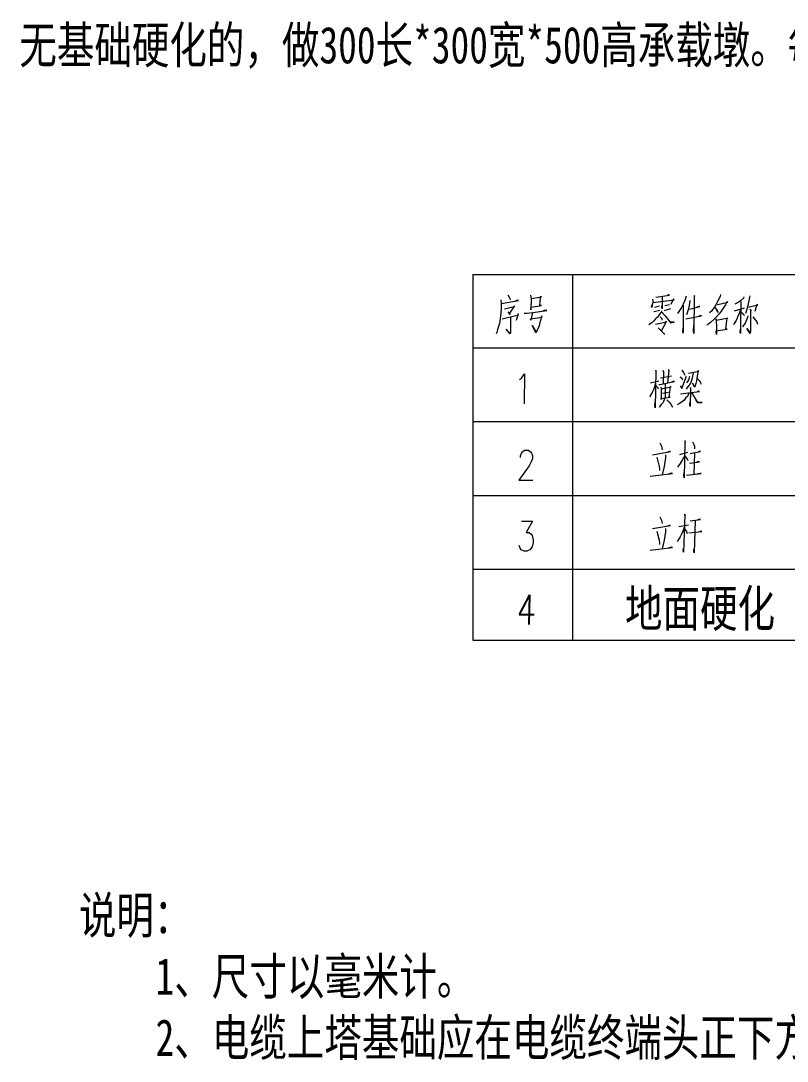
# Model space of a CAD drawing. Header units: inches. Extents: x -113 to 2477, y -497 to 443.
# Drawn here: x 595 to 647.3, y -423.3 to -352.4 of the extents above; entities that cross this region are included whole.
import ezdxf

# ---------------------------------------------------------------- set-up
doc = ezdxf.new("R2010")
doc.units = ezdxf.units.IN
doc.header["$MEASUREMENT"] = 0
doc.styles.add('宋体', font='', dxfattribs={"width": 0.75})
doc.styles.get('宋体').set_extended_font_data('SimSun')

msp = doc.modelspace()

# ---------------------------------------------------------------- linework, layer by layer
at = {"color": 0, "lineweight": 0}
for p, q in [((625.856, -369.703), (684.703, -369.703)), ((625.856, -369.703), (684.703, -369.703)), ((625.856, -369.703), (625.856, -394.637)), ((632.637, -369.703), (632.637, -394.637)), ((627.758, -371.432), (627.786, -371.689)), ((627.8, -371.689), (628.957, -371.474)), ((628.231, -371.09), (628.333, -371.259)), ((628.333, -371.259), (628.375, -371.347)), ((628.375, -371.347), (628.389, -371.432)), ((628.897, -371.453), (628.763, -371.516)), ((628.957, -371.474), (628.897, -371.453)), ((629.776, -371.111), (629.832, -371.368)), ((629.832, -371.368), (629.818, -372.116)), ((630.404, -371.28), (629.832, -371.368)), ((630.51, -371.259), (630.404, -371.28)), ((630.425, -371.816), (630.464, -371.28)), ((630.464, -371.28), (630.478, -371.195)), ((630.478, -371.195), (630.51, -371.259)), ((638.108, -371.389), (638.119, -371.559)), ((638.133, -371.626), (639.576, -371.432)), ((638.334, -371.259), (639.269, -371.111)), ((638.758, -371.195), (638.758, -372.053)), ((639.195, -371.09), (639.117, -371.132)), ((639.269, -371.111), (639.195, -371.09)), ((639.534, -371.368), (639.361, -371.753)), ((639.576, -371.432), (639.534, -371.368)), ((640.313, -371.474), (640.204, -371.732)), ((640.391, -371.195), (640.313, -371.474)), ((640.641, -371.474), (640.592, -371.816)), ((640.948, -371.153), (640.917, -373.725)), ((640.934, -371.111), (640.976, -371.195)), ((640.976, -371.195), (640.948, -371.153)), ((642.719, -371.217), (642.532, -371.559)), ((642.737, -371.068), (642.719, -371.217)), ((644.109, -371.495), (643.894, -371.647)), ((644.307, -371.326), (644.109, -371.495)), ((644.338, -371.238), (644.307, -371.326)), ((644.712, -371.259), (644.631, -371.71)), ((644.73, -371.153), (644.712, -371.259)), ((627.779, -372.031), (627.758, -372.331)), ((627.786, -371.689), (627.779, -371.989)), ((627.779, -371.989), (627.779, -372.031)), ((628.005, -372.053), (628.696, -371.883)), ((628.4, -372.441), (628.255, -372.247)), ((628.696, -371.837), (628.358, -372.352)), ((628.696, -371.883), (628.696, -371.837)), ((629.818, -372.116), (629.822, -371.926)), ((629.822, -371.926), (630.545, -371.816)), ((629.935, -372.31), (630.898, -372.162)), ((630.545, -371.816), (630.425, -371.816)), ((630.792, -372.141), (630.644, -372.183)), ((630.898, -372.162), (630.792, -372.141)), ((638.038, -371.883), (638.119, -371.689)), ((638.052, -371.968), (638.038, -371.883)), ((638.101, -371.689), (638.052, -371.968)), ((638.119, -371.559), (638.101, -371.689)), ((638.119, -371.626), (638.133, -371.626)), ((638.182, -372.225), (638.214, -372.225)), ((638.214, -372.225), (638.592, -372.141)), ((638.25, -371.926), (638.581, -371.837)), ((638.726, -372.183), (638.694, -372.268)), ((638.743, -371.947), (638.761, -371.795)), ((638.758, -372.053), (638.743, -371.947)), ((638.92, -372.162), (639.343, -372.031)), ((638.941, -371.816), (639.258, -371.753)), ((639.953, -372.162), (639.862, -372.289)), ((640.077, -371.968), (639.953, -372.162)), ((640.204, -371.732), (640.077, -371.968)), ((640.2, -371.795), (640.193, -373.083)), ((640.525, -372.116), (640.461, -372.331)), ((640.592, -371.816), (640.525, -372.116)), ((640.631, -372.074), (641.326, -371.883)), ((641.252, -371.883), (641.128, -371.947)), ((641.326, -371.883), (641.252, -371.883)), ((642.144, -372.183), (641.992, -372.331)), ((642.299, -371.968), (642.144, -372.183)), ((642.423, -371.774), (642.299, -371.968)), ((642.345, -371.968), (642.373, -371.989)), ((642.373, -371.989), (642.536, -372.183)), ((642.532, -371.559), (642.423, -371.774)), ((642.55, -372.289), (642.49, -372.141)), ((642.515, -371.732), (642.557, -371.753)), ((642.536, -372.183), (642.55, -372.289)), ((642.557, -371.753), (643.238, -371.605)), ((642.79, -372.204), (642.638, -372.395)), ((642.927, -372.01), (642.79, -372.204)), ((643.068, -371.774), (642.927, -372.01)), ((643.192, -371.559), (643.068, -371.774)), ((643.238, -371.605), (643.192, -371.559)), ((643.693, -372.183), (644.384, -371.989)), ((643.894, -371.647), (643.714, -371.732)), ((644.113, -372.095), (644.017, -372.374)), ((644.123, -371.559), (644.109, -373.252)), ((644.127, -372.247), (644.317, -372.419)), ((644.564, -372.01), (644.451, -372.374)), ((644.631, -371.71), (644.564, -372.01)), ((644.596, -371.926), (645.273, -371.774)), ((644.744, -372.074), (644.818, -372.183)), ((644.786, -372.162), (644.783, -373.298)), ((644.818, -372.183), (644.786, -372.162)), ((645.213, -371.753), (645.072, -372.225)), ((645.273, -371.774), (645.213, -371.753)), ((627.723, -372.741), (627.67, -373.04)), ((627.758, -372.331), (627.723, -372.741)), ((627.857, -372.741), (628.957, -372.462)), ((628.358, -372.352), (628.4, -372.441)), ((628.414, -372.61), (628.414, -373.404)), ((628.943, -372.395), (628.816, -372.846)), ((628.957, -372.462), (628.943, -372.395)), ((629.349, -372.352), (629.543, -372.352)), ((629.543, -372.352), (629.935, -372.31)), ((629.776, -372.741), (630.573, -372.61)), ((629.804, -372.825), (629.776, -372.741)), ((629.92, -372.31), (629.804, -372.825)), ((630.531, -372.61), (630.432, -372.973)), ((630.573, -372.61), (630.531, -372.525)), ((630.531, -372.525), (630.531, -372.61)), ((638.186, -372.868), (638.066, -372.998)), ((638.309, -372.741), (638.186, -372.868)), ((638.415, -372.631), (638.309, -372.741)), ((638.317, -373.104), (639.057, -372.931)), ((638.433, -372.61), (638.415, -372.631)), ((638.553, -372.462), (638.433, -372.61)), ((638.694, -372.268), (638.553, -372.462)), ((638.627, -372.589), (638.729, -372.719)), ((638.729, -372.719), (638.743, -372.825)), ((638.736, -372.268), (638.973, -372.525)), ((638.973, -372.525), (639.149, -372.762)), ((639.026, -372.889), (638.98, -373.019)), ((639.057, -372.931), (639.026, -372.889)), ((639.149, -372.762), (639.34, -372.998)), ((639.34, -372.952), (639.223, -372.846)), ((639.34, -372.998), (639.579, -372.952)), ((639.579, -372.952), (639.34, -372.952)), ((639.862, -372.289), (639.802, -372.374)), ((640.38, -372.741), (641.449, -372.525)), ((640.461, -372.331), (640.416, -372.462)), ((641.375, -372.504), (641.238, -372.568)), ((641.449, -372.525), (641.375, -372.504)), ((642.088, -372.952), (642.056, -372.973)), ((642.285, -372.783), (642.088, -372.952)), ((642.469, -372.589), (642.285, -372.783)), ((642.405, -372.741), (642.433, -372.804)), ((642.433, -372.804), (642.455, -373.34)), ((643.171, -372.719), (642.448, -372.846)), ((642.638, -372.395), (642.469, -372.589)), ((643.1, -373.446), (643.188, -372.652)), ((643.217, -372.698), (643.171, -372.719)), ((643.188, -372.652), (643.217, -372.698)), ((643.816, -372.846), (643.721, -372.973)), ((643.908, -372.61), (643.816, -372.846)), ((644.017, -372.374), (643.908, -372.61)), ((644.317, -372.419), (644.36, -372.504)), ((644.585, -372.631), (644.413, -373.019)), ((644.6, -372.525), (644.585, -372.631)), ((644.945, -372.589), (645.21, -372.931)), ((645.21, -372.931), (645.252, -373.104)), ((627.479, -373.64), (627.433, -373.746)), ((627.543, -373.467), (627.479, -373.64)), ((627.606, -373.252), (627.543, -373.467)), ((627.67, -373.04), (627.606, -373.252)), ((628.393, -373.746), (628.128, -373.446)), ((628.128, -373.446), (628.379, -373.704)), ((628.411, -373.64), (628.393, -373.746)), ((628.414, -373.404), (628.411, -373.64)), ((630.15, -373.682), (629.889, -373.189)), ((629.889, -373.189), (630.167, -373.64)), ((630.181, -373.661), (630.15, -373.682)), ((630.227, -373.555), (630.181, -373.661)), ((630.291, -373.404), (630.227, -373.555)), ((630.368, -373.21), (630.291, -373.404)), ((630.432, -372.973), (630.368, -373.21)), ((637.943, -373.083), (637.851, -373.146)), ((638.066, -372.998), (637.943, -373.083)), ((638.687, -373.531), (638.479, -373.34)), ((638.479, -373.34), (638.849, -373.704)), ((638.715, -373.531), (638.687, -373.531)), ((638.98, -373.019), (638.715, -373.531)), ((640.172, -373.577), (640.19, -373.34)), ((640.183, -373.704), (640.172, -373.577)), ((640.186, -373.446), (640.183, -373.704)), ((640.193, -373.083), (640.186, -373.446)), ((640.906, -373.531), (640.927, -373.21)), ((640.917, -373.725), (640.906, -373.531)), ((641.936, -373.062), (641.813, -373.167)), ((642.056, -372.973), (641.936, -373.062)), ((642.451, -373.555), (643.188, -373.446)), ((642.451, -373.619), (642.451, -373.555)), ((642.462, -373.788), (642.451, -373.619)), ((642.455, -373.34), (642.469, -373.404)), ((642.469, -373.404), (642.462, -373.788)), ((643.174, -373.446), (643.1, -373.446)), ((643.188, -373.446), (643.174, -373.446)), ((643.721, -372.973), (643.615, -373.146)), ((644.084, -373.64), (644.106, -373.446)), ((644.113, -373.725), (644.084, -373.64)), ((644.109, -373.252), (644.113, -373.725)), ((644.413, -373.019), (644.243, -373.277)), ((644.758, -373.725), (644.525, -373.383)), ((644.525, -373.383), (644.762, -373.682)), ((644.776, -373.577), (644.758, -373.725)), ((644.783, -373.298), (644.776, -373.577)), ((638.849, -373.704), (638.92, -373.788)), ((625.856, -374.716), (684.703, -374.716)), ((625.856, -374.716), (684.703, -374.716)), ((629.165, -376.773), (629.377, -376.483)), ((629.377, -376.483), (629.342, -378.519)), ((638.334, -376.261), (638.292, -378.791)), ((638.306, -376.198), (638.348, -376.304)), ((638.348, -376.304), (638.334, -376.261)), ((638.814, -376.24), (638.86, -376.346)), ((638.842, -376.325), (638.828, -377.14)), ((638.86, -376.346), (638.842, -376.325)), ((639.206, -376.24), (639.114, -377.097)), ((639.177, -376.173), (639.22, -376.261)), ((639.22, -376.261), (639.206, -376.24)), ((640.105, -376.24), (640.222, -376.388)), ((640.222, -376.388), (640.267, -376.476)), ((640.267, -376.476), (640.296, -376.561)), ((640.553, -376.431), (641.259, -376.304)), ((640.867, -376.409), (640.832, -376.646)), ((641.216, -376.261), (641.181, -376.519)), ((641.259, -376.304), (641.216, -376.261)), ((629.028, -376.872), (629.165, -376.773)), ((637.96, -377.097), (638.532, -376.946)), ((638.306, -377.076), (638.239, -377.376)), ((638.542, -377.203), (638.574, -377.203)), ((638.574, -377.203), (638.602, -377.203)), ((638.602, -377.203), (639.611, -377.009)), ((639.393, -376.646), (638.641, -376.776)), ((638.966, -377.161), (638.976, -377.267)), ((639.551, -376.988), (639.4, -377.055)), ((639.611, -377.009), (639.551, -376.988)), ((639.978, -376.688), (640.095, -376.776)), ((640.095, -376.776), (640.14, -376.882)), ((640.112, -377.482), (640.412, -376.646)), ((640.497, -377.009), (640.419, -377.097)), ((640.56, -376.882), (640.497, -377.009)), ((640.624, -376.667), (640.56, -376.882)), ((640.659, -377.161), (640.567, -377.309)), ((640.737, -377.009), (640.659, -377.161)), ((640.786, -376.84), (640.737, -377.009)), ((640.832, -376.646), (640.786, -376.84)), ((640.955, -377.397), (640.825, -377.118)), ((640.825, -377.118), (640.973, -377.355)), ((641.065, -377.14), (641.019, -377.288)), ((641.096, -376.967), (641.065, -377.14)), ((641.132, -376.776), (641.096, -376.967)), ((641.181, -376.519), (641.132, -376.776)), ((641.146, -376.797), (641.28, -376.924)), ((641.28, -376.924), (641.35, -377.034)), ((641.35, -377.034), (641.382, -377.097)), ((641.382, -377.097), (641.41, -377.182)), ((638.07, -377.761), (637.974, -377.933)), ((638.161, -377.567), (638.07, -377.761)), ((638.239, -377.376), (638.161, -377.567)), ((638.317, -377.245), (638.451, -377.397)), ((638.451, -377.397), (638.493, -377.503)), ((638.659, -377.397), (638.687, -377.524)), ((639.364, -377.397), (638.687, -377.524)), ((638.687, -377.524), (638.69, -378.233)), ((638.789, -377.803), (639.195, -377.718)), ((638.976, -377.267), (638.962, -378.103)), ((639.248, -378.06), (639.336, -377.334)), ((639.336, -377.334), (639.364, -377.397)), ((639.982, -377.288), (640.112, -377.482)), ((640.017, -377.845), (641.298, -377.676)), ((640.476, -377.418), (640.398, -377.524)), ((640.567, -377.309), (640.476, -377.418)), ((640.574, -377.803), (640.479, -378.018)), ((640.67, -377.397), (640.684, -377.461)), ((640.684, -377.461), (640.677, -378.702)), ((640.754, -377.761), (641.163, -378.424)), ((640.969, -377.376), (640.955, -377.397)), ((641.019, -377.288), (640.969, -377.376)), ((641.238, -377.655), (641.16, -377.697)), ((641.298, -377.676), (641.238, -377.655)), ((637.974, -377.933), (637.914, -378.06)), ((638.264, -378.618), (638.299, -378.297)), ((638.292, -378.791), (638.264, -378.618)), ((638.698, -378.575), (638.578, -378.727)), ((638.69, -378.17), (639.308, -378.06)), ((638.69, -378.233), (638.69, -378.17)), ((638.821, -378.424), (638.698, -378.575)), ((638.93, -378.191), (638.821, -378.424)), ((639.079, -378.254), (639.241, -378.403)), ((639.241, -378.403), (639.361, -378.554)), ((639.308, -378.06), (639.248, -378.06)), ((639.361, -378.554), (639.477, -378.748)), ((639.932, -378.512), (639.809, -378.597)), ((640.052, -378.424), (639.932, -378.512)), ((640.236, -378.297), (640.052, -378.424)), ((640.356, -378.145), (640.236, -378.297)), ((640.479, -378.018), (640.356, -378.145)), ((640.652, -378.554), (640.684, -378.339)), ((640.677, -378.702), (640.652, -378.554)), ((641.178, -378.403), (641.089, -378.297)), ((641.163, -378.424), (641.492, -378.424)), ((641.492, -378.424), (641.178, -378.403)), ((638.578, -378.727), (638.546, -378.769)), ((625.856, -379.729), (684.703, -379.729)), ((638.592, -381.179), (638.705, -381.415)), ((638.705, -381.415), (638.747, -381.542)), ((640.317, -381.115), (640.26, -383.578)), ((640.303, -381.027), (640.331, -381.137)), ((640.331, -381.137), (640.317, -381.115)), ((640.828, -381.115), (640.913, -381.285)), ((640.913, -381.285), (640.973, -381.415)), ((640.973, -381.415), (640.969, -381.585)), ((629.095, -382.177), (629.098, -382.079)), ((629.098, -382.079), (629.169, -381.885)), ((629.169, -381.885), (629.24, -381.789)), ((629.24, -381.789), (629.377, -381.69)), ((629.377, -381.69), (629.649, -381.69)), ((629.649, -381.69), (629.783, -381.789)), ((629.783, -381.789), (629.846, -381.885)), ((629.846, -381.885), (629.913, -382.079)), ((629.913, -382.079), (629.91, -382.273)), ((638.112, -381.994), (639.329, -381.779)), ((638.408, -382.163), (638.546, -382.788)), ((638.747, -381.542), (638.761, -381.652)), ((638.997, -381.994), (638.994, -382.209)), ((639.269, -381.779), (639.089, -381.842)), ((639.329, -381.779), (639.269, -381.779)), ((639.957, -381.973), (640.514, -381.821)), ((640.299, -382.036), (640.13, -382.357)), ((640.313, -382.1), (640.476, -382.273)), ((640.677, -381.906), (641.386, -381.779)), ((640.962, -381.885), (640.924, -383.324)), ((641.34, -381.758), (641.234, -381.8)), ((641.386, -381.779), (641.34, -381.758)), ((629.698, -382.759), (629, -383.726)), ((629.836, -382.467), (629.698, -382.759)), ((629.91, -382.273), (629.836, -382.467)), ((638.546, -382.788), (638.574, -382.957)), ((638.892, -382.788), (638.761, -383.366)), ((638.994, -382.209), (638.892, -382.788)), ((639.992, -382.594), (639.805, -382.851)), ((640.13, -382.357), (639.992, -382.594)), ((640.476, -382.273), (640.521, -382.378)), ((640.62, -382.551), (640.666, -382.572)), ((640.666, -382.572), (641.312, -382.488)), ((641.269, -382.463), (641.118, -382.488)), ((641.312, -382.488), (641.269, -382.463)), ((637.936, -383.451), (639.47, -383.278)), ((638.574, -382.957), (638.571, -383.066)), ((639.393, -383.257), (639.227, -383.299)), ((639.47, -383.278), (639.393, -383.257)), ((640.246, -383.409), (640.264, -383.193)), ((640.26, -383.578), (640.246, -383.409)), ((640.426, -383.387), (641.421, -383.278)), ((641.343, -383.278), (641.163, -383.299)), ((641.421, -383.278), (641.343, -383.278)), ((629, -383.726), (629.952, -383.726)), ((625.856, -384.774), (684.703, -384.774)), ((638.592, -386.217), (638.705, -386.449)), ((640.303, -386.086), (640.214, -388.637)), ((640.274, -386.023), (640.331, -386.128)), ((640.331, -386.128), (640.303, -386.086)), ((640.67, -386.495), (641.379, -386.407)), ((641.319, -386.386), (641.153, -386.449)), ((641.379, -386.407), (641.319, -386.386)), ((629.173, -386.527), (629.92, -386.527)), ((629.92, -386.527), (629.497, -387.303)), ((638.112, -387.032), (639.329, -386.816)), ((638.705, -386.449), (638.747, -386.58)), ((638.747, -386.58), (638.761, -386.686)), ((638.997, -387.032), (638.994, -387.243)), ((639.269, -386.816), (639.089, -386.88)), ((639.329, -386.816), (639.269, -386.816)), ((639.901, -386.88), (640.546, -386.774)), ((640.274, -386.901), (640.13, -387.31)), ((640.271, -387.032), (640.419, -387.222)), ((641.001, -386.474), (640.948, -388.679)), ((629.497, -387.303), (629.702, -387.303)), ((629.702, -387.303), (629.836, -387.398)), ((629.836, -387.398), (629.903, -387.497)), ((629.903, -387.497), (629.966, -387.786)), ((629.966, -387.786), (629.963, -387.981)), ((638.408, -387.201), (638.546, -387.822)), ((638.546, -387.822), (638.574, -387.995)), ((638.892, -387.822), (638.761, -388.4)), ((638.994, -387.243), (638.892, -387.822)), ((639.869, -387.779), (639.777, -387.931)), ((639.978, -387.589), (639.869, -387.779)), ((640.13, -387.31), (639.978, -387.589)), ((640.419, -387.222), (640.461, -387.353)), ((640.581, -387.31), (641.467, -387.222)), ((641.393, -387.201), (641.287, -387.243)), ((641.467, -387.222), (641.393, -387.201)), ((629.074, -388.369), (629.007, -388.175)), ((629.137, -388.467), (629.074, -388.369)), ((629.342, -388.563), (629.137, -388.467)), ((629.748, -388.467), (629.543, -388.563)), ((629.889, -388.273), (629.748, -388.467)), ((629.963, -387.981), (629.889, -388.273)), ((637.936, -388.489), (639.47, -388.316)), ((638.574, -387.995), (638.571, -388.1)), ((639.393, -388.294), (639.227, -388.337)), ((639.47, -388.316), (639.393, -388.294)), ((640.2, -388.531), (640.218, -388.358)), ((640.214, -388.637), (640.2, -388.531)), ((640.92, -388.531), (640.938, -388.4)), ((640.948, -388.679), (640.92, -388.531)), ((629.543, -388.563), (629.342, -388.563)), ((625.856, -389.801), (684.703, -389.801)), ((625.856, -394.637), (684.703, -394.637))]:
    msp.add_line(p, q, dxfattribs=at)
at = {"color": 0, "lineweight": 25}
for p, q in [((629.716, -391.533), (629.014, -392.891)), ((629.716, -391.533), (629.681, -393.569)), ((629.014, -392.891), (630.03, -392.891))]:
    msp.add_line(p, q, dxfattribs=at)

# ---------------------------------------------------------------- texts
at = {"color": 0, "style": '宋体', "width": 0.75}
for s, p in [('无基础硬化的，做300长*300宽*500高承载墩。每个立柱装4支地脚螺栓，不得漏装。 ', (594.935, -355.319)), ('说明：', (598.994, -414.627)), ('    1、尺寸以毫米计。', (599.12, -418.794)), ('    2、电缆上塔基础应在电缆终端头正下方，施工前应确认好位置。', (599.12, -422.96))]:
    msp.add_text(s, height=2.5, dxfattribs=at).set_placement(p)
at = {"color": 0, "lineweight": 25, "style": '宋体', "width": 0.75}
msp.add_text('地面硬化', height=2.5, dxfattribs=at).set_placement((636.225, -393.719))

doc.saveas('drawing.dxf')
